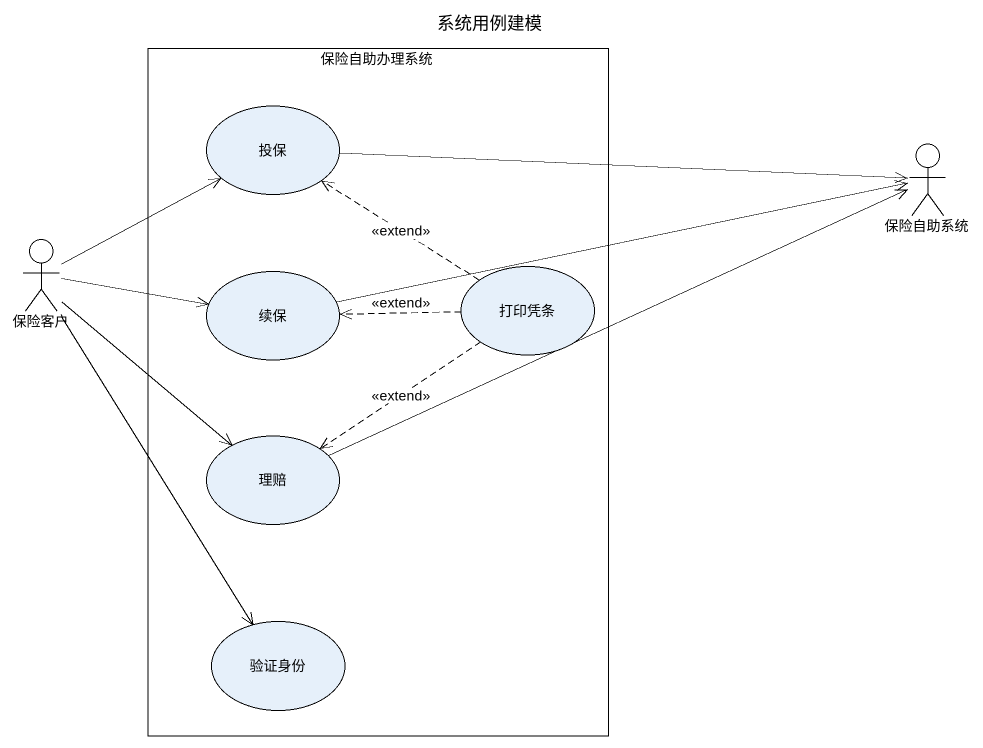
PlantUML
@startuml
title 系统用例建模
rectangle 保险自助办理系统 {
  usecase 投保
  usecase 续保
  usecase 打印凭条
  usecase 理赔
  usecase 验证身份
}
actor 保险自助系统
actor 保险客户
保险自助系统 <-left- 投保
保险自助系统 <-left- 续保
保险自助系统 <-left- 理赔
保险客户 -up-> 投保
保险客户 -right-> 续保
保险客户 --> 理赔
保险客户 --> 验证身份
打印凭条 .up.> 投保 : <<extend>>
打印凭条 .left.> 续保 : <<extend>>
打印凭条 ..> 理赔 : <<extend>>
@enduml
